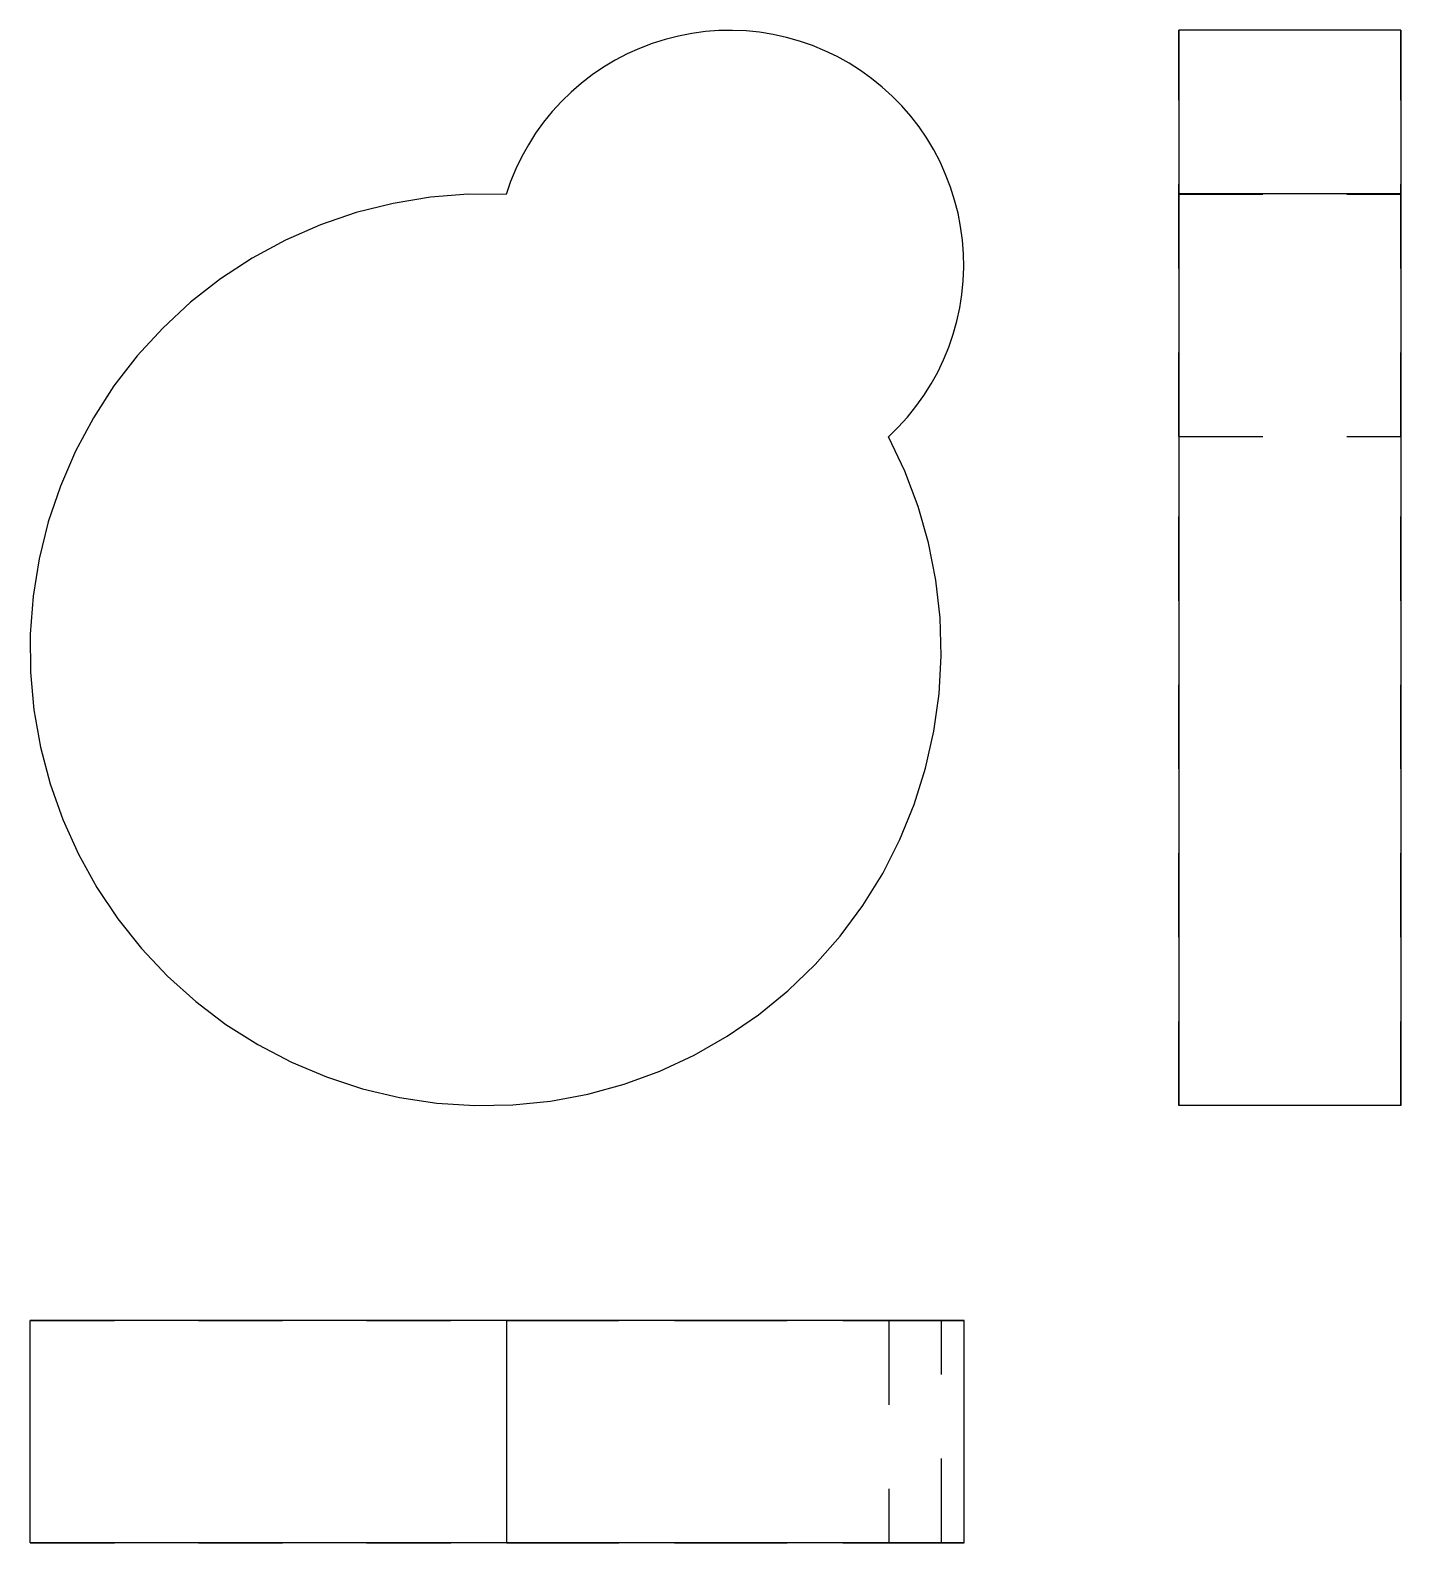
# Model space of a CAD drawing. Extents: x 0 to 1.63, y 0 to 1.8.
import ezdxf

# ---------------------------------------------------------------- set-up
doc = ezdxf.new("R2010")
doc.units = 0
doc.linetypes.add('HIDDEN', pattern=[0.063899, 0.042621, -0.021278])
for name, color, linetype in [('FRONT', 7, 'CONTINUOUS'), ('LEFT', 7, 'CONTINUOUS'), ('LEFT_HID', 7, 'HIDDEN'), ('TOP', 7, 'CONTINUOUS'), ('TOP_HID', 7, 'HIDDEN')]:
    doc.layers.add(name, color=color, linetype=linetype)

msp = doc.modelspace()

# ---------------------------------------------------------------- linework, layer by layer
at = {"layer": 'FRONT'}
for p, q in [((0.739697, 1.781918), (0.724581, 1.776141)), ((0.755124, 1.786808), (0.739697, 1.781918)), ((0.770808, 1.790793), (0.755124, 1.786808)), ((0.786698, 1.793861), (0.770808, 1.790793)), ((0.802739, 1.796001), (0.786698, 1.793861)), ((0.818877, 1.797205), (0.802739, 1.796001)), ((0.835058, 1.797469), (0.818877, 1.797205)), ((0.851226, 1.796794), (0.835058, 1.797469)), ((0.867329, 1.79518), (0.851226, 1.796794)), ((0.88331, 1.792634), (0.867329, 1.79518)), ((0.899117, 1.789164), (0.88331, 1.792634)), ((0.914695, 1.784781), (0.899117, 1.789164)), ((0.929992, 1.779501), (0.914695, 1.784781)), ((0.695481, 1.762004), (0.681596, 1.753692)), ((0.709825, 1.769495), (0.695481, 1.762004)), ((0.724581, 1.776141), (0.709825, 1.769495)), ((0.944957, 1.773342), (0.929992, 1.779501)), ((0.959539, 1.766323), (0.944957, 1.773342)), ((0.973688, 1.75847), (0.959539, 1.766323)), ((0.668217, 1.744587), (0.655389, 1.734721)), ((0.681596, 1.753692), (0.668217, 1.744587)), ((0.987358, 1.749808), (0.973688, 1.75847)), ((1.000501, 1.740366), (0.987358, 1.749808)), ((0.655389, 1.734721), (0.643157, 1.724126)), ((1.013074, 1.730177), (1.000501, 1.740366)), ((1.025034, 1.719275), (1.013074, 1.730177)), ((0.63156, 1.712838), (0.620639, 1.700896)), ((0.643157, 1.724126), (0.63156, 1.712838)), ((1.03634, 1.707697), (1.025034, 1.719275)), ((0.620639, 1.700896), (0.610429, 1.68834)), ((1.046954, 1.695481), (1.03634, 1.707697)), ((1.056841, 1.68267), (1.046954, 1.695481)), ((0.600967, 1.675212), (0.592282, 1.661557)), ((0.610429, 1.68834), (0.600967, 1.675212)), ((1.065968, 1.669306), (1.056841, 1.68267)), ((0.592282, 1.661557), (0.584406, 1.64742)), ((1.074302, 1.655434), (1.065968, 1.669306)), ((1.081817, 1.641102), (1.074302, 1.655434)), ((0.584406, 1.64742), (0.577364, 1.63285)), ((1.088487, 1.626357), (1.081817, 1.641102)), ((0.57118, 1.617895), (0.565875, 1.602606)), ((0.577364, 1.63285), (0.57118, 1.617895)), ((1.094289, 1.61125), (1.088487, 1.626357)), ((0.520792, 1.602758), (0.475853, 1.599162)), ((0.565875, 1.602606), (0.520792, 1.602758)), ((1.099203, 1.595832), (1.094289, 1.61125)), ((0.431367, 1.591843), (0.387645, 1.58085)), ((0.475853, 1.599162), (0.431367, 1.591843)), ((1.103214, 1.580154), (1.099203, 1.595832)), ((0.344987, 1.566261), (0.30369, 1.548176)), ((0.387645, 1.58085), (0.344987, 1.566261)), ((1.106307, 1.564269), (1.103214, 1.580154)), ((1.108473, 1.548232), (1.106307, 1.564269)), ((0.30369, 1.548176), (0.26404, 1.52672)), ((1.109703, 1.532095), (1.108473, 1.548232)), ((1.109994, 1.515915), (1.109703, 1.532095)), ((0.26404, 1.52672), (0.22631, 1.502042)), ((1.109345, 1.499745), (1.109994, 1.515915)), ((0.22631, 1.502042), (0.190763, 1.474313)), ((1.107757, 1.48364), (1.109345, 1.499745)), ((0.190763, 1.474313), (0.157644, 1.443725)), ((1.105237, 1.467655), (1.107757, 1.48364)), ((1.101792, 1.451843), (1.105237, 1.467655)), ((0.157644, 1.443725), (0.127182, 1.410489)), ((1.097435, 1.436257), (1.101792, 1.451843)), ((1.086045, 1.405977), (1.09218, 1.420951)), ((1.09218, 1.420951), (1.097435, 1.436257)), ((0.127182, 1.410489), (0.099589, 1.374836)), ((1.07905, 1.391383), (1.086045, 1.405977)), ((1.071219, 1.377221), (1.07905, 1.391383)), ((0.099589, 1.374836), (0.075056, 1.337012)), ((1.062579, 1.363538), (1.071219, 1.377221)), ((1.04299, 1.33779), (1.053159, 1.350379)), ((1.053159, 1.350379), (1.062579, 1.363538)), ((0.075056, 1.337012), (0.053752, 1.29728)), ((1.032108, 1.325813), (1.04299, 1.33779)), ((1.020548, 1.314488), (1.032108, 1.325813)), ((1.039936, 1.273786), (1.020548, 1.314488)), ((0.053752, 1.29728), (0.035825, 1.255914)), ((1.055873, 1.231614), (1.039936, 1.273786)), ((0.035825, 1.255914), (0.021399, 1.213201)), ((1.068248, 1.188262), (1.055873, 1.231614)), ((0.021399, 1.213201), (0.010574, 1.169436)), ((1.076977, 1.144032), (1.068248, 1.188262)), ((0.010574, 1.169436), (0.003424, 1.124924)), ((1.081999, 1.099229), (1.076977, 1.144032)), ((0.003424, 1.124924), (0, 1.07997)), ((1.083279, 1.054164), (1.081999, 1.099229)), ((0, 1.07997), (0.000325, 1.034888)), ((1.080807, 1.009148), (1.083279, 1.054164)), ((0.000325, 1.034888), (0.004397, 0.989989)), ((1.074602, 0.964494), (1.080807, 1.009148)), ((0.004397, 0.989989), (0.012187, 0.945584)), ((1.064706, 0.92051), (1.074602, 0.964494)), ((0.012187, 0.945584), (0.023642, 0.90198)), ((1.051188, 0.877501), (1.064706, 0.92051)), ((0.023642, 0.90198), (0.038682, 0.859479)), ((1.034141, 0.835765), (1.051188, 0.877501)), ((0.038682, 0.859479), (0.057204, 0.818376)), ((1.013683, 0.79559), (1.034141, 0.835765)), ((0.057204, 0.818376), (0.079078, 0.778955)), ((0.989956, 0.757255), (1.013683, 0.79559)), ((0.079078, 0.778955), (0.104154, 0.741489)), ((0.963125, 0.721026), (0.989956, 0.757255)), ((0.104154, 0.741489), (0.132258, 0.706237)), ((0.933374, 0.687152), (0.963125, 0.721026)), ((0.132258, 0.706237), (0.163195, 0.673444)), ((0.90091, 0.65587), (0.933374, 0.687152)), ((0.163195, 0.673444), (0.196752, 0.643336)), ((0.865958, 0.627394), (0.90091, 0.65587)), ((0.196752, 0.643336), (0.232695, 0.616122)), ((0.232695, 0.616122), (0.270777, 0.591991)), ((0.82876, 0.601923), (0.865958, 0.627394)), ((0.789572, 0.579632), (0.82876, 0.601923)), ((0.270777, 0.591991), (0.310732, 0.571109)), ((0.748668, 0.560676), (0.789572, 0.579632)), ((0.310732, 0.571109), (0.352286, 0.553621)), ((0.706329, 0.545187), (0.748668, 0.560676)), ((0.352286, 0.553621), (0.395149, 0.539648)), ((0.395149, 0.539648), (0.439026, 0.529287)), ((0.662849, 0.533271), (0.706329, 0.545187)), ((0.439026, 0.529287), (0.483612, 0.522609)), ((0.483612, 0.522609), (0.528599, 0.519661)), ((0.573675, 0.520464), (0.618528, 0.52501)), ((0.618528, 0.52501), (0.662849, 0.533271)), ((0.528599, 0.519661), (0.573675, 0.520464))]:
    msp.add_line(p, q, dxfattribs=at)
at = {"layer": 'LEFT'}
for p, q in [((1.365591, 1.797646), (1.365591, 1.603308)), ((1.629655, 1.797646), (1.365591, 1.797646)), ((1.629655, 1.797646), (1.629655, 1.603308)), ((1.365591, 1.603308), (1.365591, 0.519661)), ((1.629655, 1.603308), (1.365591, 1.603308)), ((1.629655, 1.603308), (1.629655, 0.519661)), ((1.629655, 0.519661), (1.365591, 0.519661))]:
    msp.add_line(p, q, dxfattribs=at)
at = {"layer": 'LEFT_HID', "linetype": 'HIDDEN'}
for p, q in [((1.365591, 1.314641), (1.365591, 1.797646)), ((1.629655, 1.314641), (1.629655, 1.797646)), ((1.365591, 1.602759), (1.365591, 1.603308)), ((1.365591, 1.603308), (1.365591, 1.602759)), ((1.365591, 1.314641), (1.365591, 1.602759)), ((1.365591, 1.602759), (1.365591, 1.314641)), ((1.365591, 1.602759), (1.629655, 1.602759)), ((1.629655, 1.602759), (1.629655, 1.603308)), ((1.629655, 1.603308), (1.629655, 1.602759)), ((1.629655, 1.314641), (1.629655, 1.602759)), ((1.629655, 1.602759), (1.629655, 1.314641)), ((1.365591, 0.519661), (1.365591, 1.314641)), ((1.365591, 1.314641), (1.629655, 1.314641)), ((1.629655, 0.519661), (1.629655, 1.314641))]:
    msp.add_line(p, q, dxfattribs=at)
at = {"layer": 'TOP'}
for p, q in [((0.566196, 0.264064), (0, 0.264064)), ((0, 0), (0, 0.264064)), ((1.110332, 0.264064), (0.566196, 0.264064)), ((0.566196, 0.264064), (0.566196, 0)), ((1.110332, 0), (1.110332, 0.264064)), ((0.566196, 0), (0, 0)), ((1.110332, 0), (0.566196, 0))]:
    msp.add_line(p, q, dxfattribs=at)
at = {"layer": 'TOP_HID', "linetype": 'HIDDEN'}
for p, q in [((0, 0.264064), (1.083647, 0.264064)), ((1.020868, 0.264064), (0.566196, 0.264064)), ((0.566196, 0.264064), (1.020868, 0.264064)), ((1.083647, 0.264064), (1.020868, 0.264064)), ((1.020868, 0.264064), (1.110332, 0.264064)), ((1.020868, 0.264064), (1.020868, 0)), ((1.083647, 0), (1.083647, 0.264064)), ((0, 0), (1.083647, 0)), ((1.020868, 0), (0.566196, 0)), ((0.566196, 0), (1.020868, 0)), ((1.083647, 0), (1.020868, 0)), ((1.020868, 0), (1.110332, 0))]:
    msp.add_line(p, q, dxfattribs=at)

doc.saveas('drawing.dxf')
